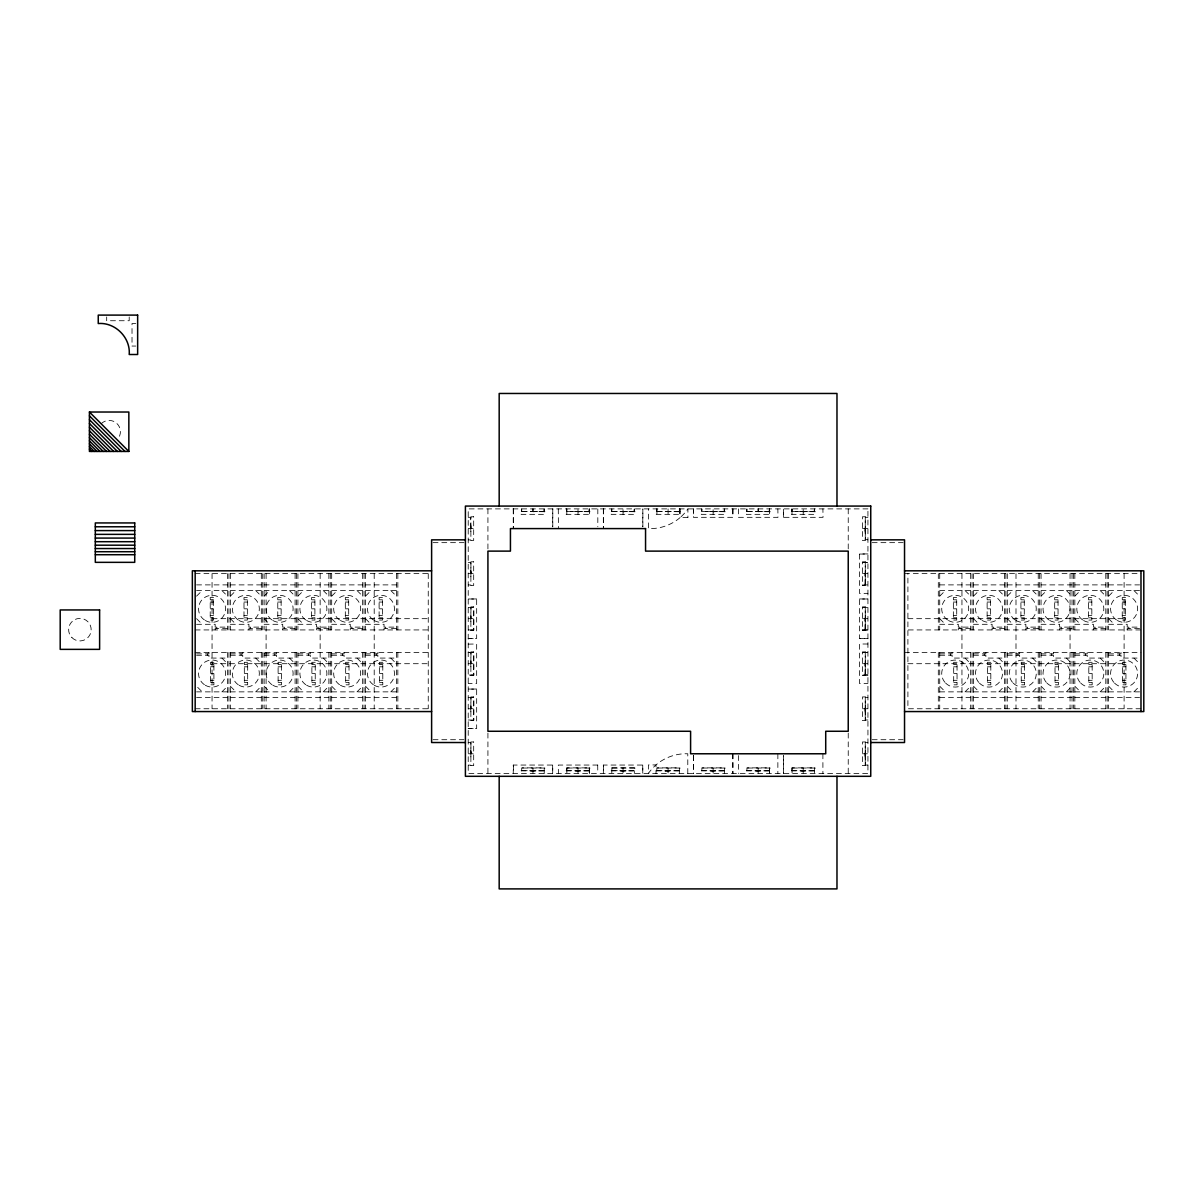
<?xml version="1.0" encoding="UTF-8"?>
<svg xmlns="http://www.w3.org/2000/svg" width="1204" height="1204" viewBox="0 0 1204 1204"><rect width="100%" height="100%" fill="white"/><g stroke="black" fill="none" stroke-linecap="round" stroke-linejoin="round"><path stroke-width="0.75" stroke-dasharray="5 3.75" d="M521.543 511.549L521.693 508.886L521.814 514.514M521.693 511.414L536.021 511.549L532.966 511.76L532.966 508.886L532.966 514.349M543.847 511.595L544.223 508.886L544.223 514.514M566.572 511.549L566.738 508.886L566.858 514.514L566.738 508.886M580.915 511.595L578.01 511.76L577.995 508.886L577.995 514.349M588.876 511.595L589.253 508.886L589.253 514.514M611.617 511.549L611.782 508.886L611.903 514.514M625.96 511.595L623.04 511.76L623.04 508.886L623.04 514.349M633.921 511.595L634.297 508.886L634.418 514.514M701.691 511.549L701.857 508.886L701.977 514.514M716.034 511.595L713.114 511.76L713.114 508.886L713.114 514.349M723.995 511.595L724.372 508.886L724.492 514.514M746.736 511.549L746.901 508.886L747.007 514.514M746.901 511.414L761.214 511.549L758.159 511.76L758.159 508.886L758.159 514.349M769.04 511.595L769.416 508.886L769.416 514.514M791.78 511.549L791.931 508.886L792.051 514.514L791.931 508.886M806.108 511.595L803.203 511.76L803.188 508.886L803.188 514.349M814.07 511.595L814.446 508.886L814.566 514.514M470.884 531.656L470.568 525.681M470.884 576.686L470.93 562.75M470.884 621.731L470.568 615.756M470.884 666.76L470.568 660.8M470.884 711.805L470.568 705.83M470.884 756.849L470.93 742.898M865.224 584.512L865.27 562.208M865.224 674.586L865.27 652.282M867.933 539.843L865.224 539.467M865.27 540.009L865.27 525.531M865.27 615.605L865.224 629.557M865.27 705.679L865.224 719.631M865.27 750.724L865.224 764.66M544.223 511.715L529.895 511.549M589.268 511.715L574.94 511.549M634.297 511.715L611.782 511.414M678.951 511.595L656.662 511.549M724.387 511.715L710.059 511.549M769.416 511.715L755.089 511.549M814.461 511.715L800.133 511.549M196.568 596.146L202.212 590.517M230.355 596.146L235.984 590.517M264.127 596.146L269.756 590.517M297.915 596.146L303.543 590.517M221.912 691.864L227.541 686.22M331.687 596.146L337.316 590.517M255.684 691.864L261.313 686.22M365.474 596.146L371.103 590.517M289.472 691.864L295.1 686.22M323.244 691.864L328.873 686.22M357.031 691.864L362.66 686.22M390.803 691.864L396.432 686.22M939.722 596.146L945.351 590.517M973.494 596.146L979.123 590.517M1007.281 596.146L1012.91 590.517M1041.054 596.146L1046.682 590.517M965.051 691.864L970.68 686.22M1074.841 596.146L1080.47 590.517M998.838 691.864L1004.467 686.22M1108.613 596.146L1114.242 590.517M1032.611 691.864L1038.239 686.22M1066.383 691.864L1072.027 686.22M1100.17 691.864L1105.799 686.22M1133.942 691.864L1139.571 686.22M544.374 770.816L530.046 771.027M589.418 770.816L575.091 771.027M634.463 770.816L620.12 771.027M679.492 770.816L656.812 770.665M724.537 770.816L710.194 771.027M769.567 770.816L755.239 771.027M814.611 770.816L800.284 771.027M532.966 511.76L536.021 511.549M578.01 511.76L581.065 511.549L566.738 511.414M623.04 511.76L626.095 511.549L619.985 511.549M679.342 511.715L665.014 511.549M713.114 511.76L716.169 511.549L701.857 511.414M758.159 511.76L761.214 511.549M803.203 511.76L806.259 511.549L791.931 511.414M536.021 770.816L521.693 770.665M566.738 770.665L581.065 770.816M626.095 770.816L611.767 770.665M665.165 771.132L671.14 770.816M701.857 770.665L716.169 770.816M746.886 770.665L761.214 770.816M791.931 770.665L806.259 770.816M623.04 511.414L634.297 511.354M668.085 511.76L670.989 511.595M530.046 770.786L532.951 770.605M575.076 770.786L577.995 770.605M620.12 770.786L623.04 770.605M665.165 770.786L668.069 770.605M710.194 770.786L713.114 770.605M755.239 770.786L758.144 770.605M800.269 770.786L803.188 770.605M532.966 511.414L544.223 511.354M577.995 511.414L589.253 511.354M713.114 511.414L724.372 511.354M758.159 511.414L769.416 511.354M803.188 511.414L814.446 511.354M468.221 517.329L471.035 517.329M865.224 531.506L865.27 517.163M865.119 584.888L865.27 570.576M471.035 607.403L470.734 618.675M865.224 621.58L865.27 607.252M865.119 629.933L865.059 618.675M471.035 652.448L470.734 663.705M865.119 674.977L865.27 660.65M471.035 697.477L470.734 708.75M865.224 711.669L865.27 697.327M865.119 720.007L867.933 720.007M865.224 756.699L865.27 742.371M865.119 765.052L867.933 765.052M135.781 323.545L132.019 323.545L132.019 346.06L135.781 346.06M738.443 517.329L777.98 517.329L777.859 508.886M783.608 517.329L783.608 508.886L783.488 517.329L823.024 517.329L822.904 508.886M865.42 517.329L867.933 517.329M468.221 528.586L473.684 528.586M862.47 528.586L867.933 528.586M468.221 539.843L470.884 540.009M433.034 542.658L463.991 542.658M872.163 542.658L903.12 542.658M867.933 553.93L859.49 553.93L859.49 593.452L867.933 593.331M859.49 554.051L867.933 554.051M468.221 562.373L470.689 562.373M862.305 562.373L867.933 562.373M862.305 562.494L867.933 562.494M195.168 573.631L429.753 573.631M468.221 573.631L473.684 573.631M862.47 573.631L867.933 573.631M904.535 573.631L1140.986 573.631M196.568 584.888L227.541 584.888M230.355 584.888L261.313 584.888M264.127 584.888L295.1 584.888M297.915 584.888L328.873 584.888M331.687 584.888L362.66 584.888M365.474 584.888L396.432 584.888M468.221 584.888L470.884 585.054M862.305 585.009L867.933 584.888M939.722 584.888L970.68 584.888M973.494 584.888L1004.467 584.888M1007.281 584.888L1038.239 584.888M1041.054 584.888L1072.027 584.888M1074.841 584.888L1105.799 584.888M1108.613 584.888L1139.571 584.888M196.568 590.517L227.541 590.517M230.355 590.517L261.313 590.517M264.127 590.517L295.1 590.517M297.915 590.517L328.873 590.517M331.687 590.517L362.66 590.517M365.474 590.517L396.432 590.517M939.722 590.517L970.68 590.517M973.494 590.517L1004.467 590.517M1007.281 590.517L1038.239 590.517M1041.054 590.517L1072.027 590.517M1074.841 590.517L1105.799 590.517M1108.613 590.517L1139.571 590.517M476.664 598.96L468.221 598.96L476.664 599.08L476.664 638.496L468.221 638.496M859.49 598.96L867.933 598.96L859.49 599.08L859.49 638.496L867.933 638.496M210.218 599.803L213.575 599.803M243.991 599.803L247.347 599.803M277.778 599.803L281.134 599.803M311.55 599.803L314.906 599.803M345.322 599.803L348.693 599.803M379.109 599.803L382.466 599.803M953.357 599.803L956.713 599.803M987.129 599.803L990.486 599.803M1020.917 599.803L1024.273 599.803M1054.689 599.803L1058.045 599.803M1088.476 599.803L1091.832 599.803M1122.248 599.803L1125.605 599.803M210.218 602.06L213.575 602.06M243.991 602.06L247.347 602.06M277.778 602.06L281.134 602.06M311.55 602.06L314.906 602.06M345.322 602.06L348.693 602.06M379.109 602.06L382.466 602.06M953.357 602.06L956.713 602.06M987.129 602.06L990.486 602.06M1020.917 602.06L1024.273 602.06M1054.689 602.06L1058.045 602.06M1088.476 602.06L1091.832 602.06M1122.248 602.06L1125.605 602.06M468.221 607.403L473.849 607.523L473.849 630.053L468.221 630.053M862.305 607.523L867.933 607.403M210.218 608.818L213.575 608.818M243.991 608.818L247.347 608.818M277.778 608.818L281.134 608.818M311.55 608.818L314.906 608.818M345.322 608.818L348.693 608.818M379.109 608.818L382.466 608.818M953.357 608.818L956.713 608.818M987.129 608.818L990.486 608.818M1020.917 608.818L1024.273 608.818M1054.689 608.818L1058.045 608.818M1088.476 608.818L1091.832 608.818M1122.248 608.818L1125.605 608.818M210.218 615.575L213.575 615.575M243.991 615.575L247.347 615.575M277.778 615.575L281.134 615.575M311.55 615.575L314.906 615.575M345.322 615.575L348.693 615.575M379.109 615.575L382.466 615.575M953.357 615.575L956.713 615.575M987.129 615.575L990.486 615.575M1020.917 615.575L1024.273 615.575M1054.689 615.575L1058.045 615.575M1088.476 615.575L1091.832 615.575M1122.248 615.575L1125.605 615.575M210.218 617.818L213.575 617.818M243.991 617.818L247.347 617.818M277.778 617.818L281.134 617.818M311.55 617.818L314.906 617.818M345.322 617.818L348.693 617.818M379.109 617.818L382.466 617.818M953.357 617.818L956.713 617.818M987.129 617.818L990.486 617.818M1020.917 617.818L1024.273 617.818M1054.689 617.818L1058.045 617.818M1088.476 617.818L1091.832 617.818M1122.248 617.818L1125.605 617.818M212.054 618.675L428.248 618.675M468.221 618.675L473.684 618.675M862.47 618.675L867.933 618.675M907.906 618.675L1124.1 618.675M196.568 624.304L215.155 624.304L215.155 627.118L227.541 627.118M230.355 624.304L248.927 624.304L248.927 627.118L261.313 627.118M264.127 624.304L282.714 624.304L282.714 627.118L295.1 627.118M297.915 624.304L316.486 624.304L316.486 627.118L328.873 627.118M331.687 624.304L350.274 624.304L350.274 627.118L362.66 627.118M365.474 624.304L384.046 624.304L384.046 627.118L396.432 627.118M939.722 624.304L958.294 624.304L958.294 627.118L970.68 627.118M973.494 624.304L992.081 624.304L992.081 627.118L1004.467 627.118M1007.281 624.304L1025.853 624.304L1025.853 627.118L1038.239 627.118M1041.054 624.304L1059.64 624.304L1059.64 627.118L1072.027 627.118M1074.841 624.304L1093.413 624.304L1093.413 627.118L1105.799 627.118M1108.613 624.304L1127.185 624.304L1127.185 627.118L1139.571 627.118M227.541 628.518L215.155 628.518L215.155 629.933M261.313 628.518L248.927 628.518L248.927 629.933M295.1 628.518L282.714 628.518L282.714 629.933M328.873 628.518L316.486 628.518L316.486 629.933M362.66 628.518L350.274 628.518L350.274 629.933M396.432 628.518L384.046 628.518L384.046 629.933M970.68 628.518L958.294 628.518L958.294 629.933M1004.467 628.518L992.081 628.518L992.081 629.933M1038.239 628.518L1025.853 628.518L1025.853 629.933M1072.027 628.518L1059.64 628.518L1059.64 629.933M1105.799 628.518L1093.413 628.518L1093.413 629.933M1139.571 628.518L1127.185 628.518L1127.185 629.933M195.168 629.933L431.619 629.933M468.221 629.933L473.849 629.933M862.305 629.933L867.933 629.933M908.283 629.933L1140.986 629.933M862.305 630.053L867.933 630.053M468.221 638.376L476.664 638.376M859.49 638.376L867.933 638.376M468.221 644.125L476.664 644.005L476.664 683.526L468.221 683.526M867.933 644.005L859.49 644.005L859.49 683.526L867.933 683.405M195.168 652.448L429.753 652.448M468.221 652.448L473.849 652.448L473.849 675.083L468.221 675.083L473.849 674.962M862.305 652.448L867.933 652.448M904.535 652.448L1140.986 652.448M468.221 652.568L473.849 652.568M862.305 652.568L867.933 652.568M196.568 653.862L208.954 653.862L208.954 652.448M230.355 653.862L242.741 653.862L242.741 652.448M264.127 653.862L276.514 653.862L276.514 652.448M297.915 653.862L310.301 653.862L310.301 652.448M331.687 653.862L344.073 653.862L344.073 652.448M365.474 653.862L377.86 653.862L377.86 652.448M939.722 653.862L952.108 653.862L952.108 652.448M973.494 653.862L985.88 653.862L985.88 652.448M1007.281 653.862L1019.668 653.862L1019.668 652.448M1041.054 653.862L1053.44 653.862L1053.44 652.448M1074.841 653.862L1087.227 653.862L1087.227 652.448M1108.613 653.862L1120.999 653.862L1120.999 652.448M196.568 655.262L208.954 655.262L208.954 658.076L227.541 658.076M230.355 655.262L242.741 655.262L242.741 658.076L261.313 658.076M264.127 655.262L276.514 655.262L276.514 658.076L295.1 658.076M297.915 655.262L310.301 655.262L310.301 658.076L328.873 658.076M331.687 655.262L344.073 655.262L344.073 658.076L362.66 658.076M365.474 655.262L377.86 655.262L377.86 658.076L396.432 658.076M939.722 655.262L952.108 655.262L952.108 658.076L970.68 658.076M973.494 655.262L985.88 655.262L985.88 658.076L1004.467 658.076M1007.281 655.262L1019.668 655.262L1019.668 658.076L1038.239 658.076M1041.054 655.262L1053.44 655.262L1053.44 658.076L1072.027 658.076M1074.841 655.262L1087.227 655.262L1087.227 658.076L1105.799 658.076M1108.613 655.262L1120.999 655.262L1120.999 658.076L1139.571 658.076M212.054 663.705L428.248 663.705M468.221 663.705L473.684 663.705M862.47 663.705L867.933 663.705M907.906 663.705L1124.1 663.705M210.549 664.548L213.906 664.548M244.322 664.548L247.678 664.548M278.109 664.548L281.465 664.548M311.881 664.548L315.237 664.548M345.668 664.548L349.025 664.548M379.441 664.548L382.797 664.548M953.688 664.548L957.045 664.548M987.461 664.548L990.817 664.548M1021.248 664.548L1024.604 664.548M1055.02 664.548L1058.376 664.548M1088.807 664.548L1092.163 664.548M1122.579 664.548L1125.936 664.548M210.549 666.805L213.906 666.805M244.322 666.805L247.678 666.805M278.109 666.805L281.465 666.805M311.881 666.805L315.237 666.805M345.668 666.805L349.025 666.805M379.441 666.805L382.797 666.805M953.688 666.805L957.045 666.805M987.461 666.805L990.817 666.805M1021.248 666.805L1024.604 666.805M1055.02 666.805L1058.376 666.805M1088.807 666.805L1092.163 666.805M1122.579 666.805L1125.936 666.805M210.549 673.563L213.906 673.563M244.322 673.563L247.678 673.563M278.109 673.563L281.465 673.563M311.881 673.563L315.237 673.563M345.668 673.563L349.025 673.563M379.441 673.563L382.797 673.563M953.688 673.563L957.045 673.563M987.461 673.563L990.817 673.563M1021.248 673.563L1024.604 673.563M1055.02 673.563L1058.376 673.563M1088.807 673.563L1092.163 673.563M1122.579 673.563L1125.936 673.563M210.549 680.32L213.906 680.32M244.322 680.32L247.678 680.32M278.109 680.32L281.465 680.32M311.881 680.32L315.237 680.32M345.668 680.32L349.025 680.32M379.441 680.32L382.797 680.32M953.688 680.32L957.045 680.32M987.461 680.32L990.817 680.32M1021.248 680.32L1024.604 680.32M1055.02 680.32L1058.376 680.32M1088.807 680.32L1092.163 680.32M1122.579 680.32L1125.936 680.32M210.549 682.563L213.906 682.563M244.322 682.563L247.678 682.563M278.109 682.563L281.465 682.563M311.881 682.563L315.237 682.563M345.668 682.563L349.025 682.563M379.441 682.563L382.797 682.563M953.688 682.563L957.045 682.563M987.461 682.563L990.817 682.563M1021.248 682.563L1024.604 682.563M1055.02 682.563L1058.376 682.563M1088.807 682.563L1092.163 682.563M1122.579 682.563L1125.936 682.563M476.664 689.034L468.221 689.034L476.664 689.155L476.664 728.571L468.221 728.571M196.568 691.864L227.541 691.864M230.355 691.864L261.313 691.864M264.127 691.864L295.1 691.864M297.915 691.864L328.873 691.864M331.687 691.864L362.66 691.864M365.474 691.864L396.432 691.864M939.722 691.864L970.68 691.864M973.494 691.864L1004.467 691.864M1007.281 691.864L1038.239 691.864M1041.054 691.864L1072.027 691.864M1074.841 691.864L1105.799 691.864M1108.613 691.864L1139.571 691.864M196.568 697.492L227.541 697.492M230.355 697.492L261.313 697.492M264.127 697.492L295.1 697.492M297.915 697.492L328.873 697.492M331.687 697.492L362.66 697.492M365.474 697.492L396.432 697.492M468.221 697.492L473.849 697.613L473.849 720.127M865.42 697.492L867.933 697.492M939.722 697.492L970.68 697.492M973.494 697.492L1004.467 697.492M1007.281 697.492L1038.239 697.492M1041.054 697.492L1072.027 697.492M1074.841 697.492L1105.799 697.492M1108.613 697.492L1139.571 697.492M195.168 708.75L431.619 708.75M468.221 708.75L473.684 708.75M862.47 708.75L867.933 708.75M1140.986 708.75L907.906 708.75L907.906 573.631M468.221 720.007L473.849 720.007M468.221 728.45L476.664 728.45M433.034 739.707L463.991 739.707M872.163 739.707L903.12 739.707M468.221 742.522L470.689 742.522M865.42 742.522L867.933 742.522M468.221 753.779L473.684 753.779M862.47 753.779L867.933 753.779M468.221 765.052L470.884 765.202M552.666 765.052L552.666 773.495L552.786 765.052L513.25 765.052L513.25 773.495M597.816 765.052L558.295 765.052L558.415 773.495M642.74 765.052L642.74 773.495L642.861 765.052L603.339 765.052L603.339 773.495M566.858 767.866L566.858 773.495L566.738 767.866L589.373 767.866L589.373 773.495M611.782 767.866L634.418 767.866L634.297 773.495M792.051 767.866L792.051 773.495L791.931 767.866L814.566 767.866M1133.942 590.517L1139.571 596.146M1100.17 590.517L1105.799 596.146M1108.613 618.675L1114.242 624.304M1066.383 590.517L1072.027 596.146M1133.942 658.076L1139.571 663.705M1074.841 618.675L1080.47 624.304M1032.611 590.517L1038.239 596.146M1100.17 658.076L1105.799 663.705M1041.054 618.675L1046.682 624.304M1108.613 686.22L1114.242 691.864M998.838 590.517L1004.467 596.146M1066.383 658.076L1072.027 663.705M1007.281 618.675L1012.91 624.304M1074.841 686.22L1080.47 691.864M965.051 590.517L970.68 596.146M1032.611 658.076L1038.239 663.705M973.494 618.675L979.123 624.304M1041.054 686.22L1046.682 691.864M998.838 658.076L1004.467 663.705M939.722 618.675L945.351 624.304M1007.281 686.22L1012.91 691.864M965.051 658.076L970.68 663.705M973.494 686.22L979.123 691.864M939.722 686.22L945.351 691.864M390.803 590.517L396.432 596.146M357.031 590.517L362.66 596.146M365.474 618.675L371.103 624.304M323.244 590.517L328.873 596.146M390.803 658.076L396.432 663.705M331.687 618.675L337.316 624.304M289.472 590.517L295.1 596.146M357.031 658.076L362.66 663.705M297.915 618.675L303.543 624.304M365.474 686.22L371.103 691.864M255.684 590.517L261.313 596.146M323.244 658.076L328.873 663.705M264.127 618.675L269.756 624.304M331.687 686.22L337.316 691.864M221.912 590.517L227.541 596.146M289.472 658.076L295.1 663.705M230.355 618.675L235.984 624.304M297.915 686.22L303.543 691.864M255.684 658.076L261.313 663.705M196.568 618.675L202.212 624.304M264.127 686.22L269.756 691.864M221.912 658.076L227.541 663.705M230.355 686.22L235.984 691.864M197.697 687.349L202.212 691.864M865.059 528.601L865.465 539.843M865.059 573.631L865.27 576.686M865.059 708.75L865.465 720.007M865.059 753.794L865.465 765.052M865.059 663.705L865.224 666.625M470.93 525.666L471.095 528.586M470.93 570.711L471.095 573.631M470.93 615.756L471.095 618.66M470.93 660.785L471.095 663.705M470.93 705.83L471.095 708.735M470.93 750.86L471.095 753.779M470.734 528.586L470.689 517.329M470.689 570.711L470.734 573.631M470.689 750.875L470.734 753.779M1128.885 627.118L1128.885 628.518M1124.1 573.631L1124.1 708.75M1119.314 653.862L1119.314 655.262M1108.613 573.631L1108.613 629.933M1108.613 652.448L1108.613 708.75M1107.198 573.631L1107.198 629.933M1107.198 652.448L1107.198 708.75M1105.799 573.631L1105.799 629.933M1105.799 652.448L1105.799 708.75M1095.098 627.118L1095.098 628.518M1085.526 653.862L1085.526 655.262M1074.841 573.631L1074.841 629.933M1074.841 652.448L1074.841 708.75M1073.426 573.631L1073.426 629.933M1073.426 652.448L1073.426 708.75M1072.027 573.631L1072.027 629.933M1072.027 652.448L1072.027 708.75M1070.055 573.631L1070.055 708.75M1061.326 627.118L1061.326 628.518M1051.754 653.862L1051.754 655.262M1041.054 573.631L1041.054 629.933M1041.054 652.448L1041.054 708.75M1039.654 573.631L1039.654 629.933M1039.654 652.448L1039.654 708.75M1038.239 573.631L1038.239 629.933M1038.239 652.448L1038.239 708.75M1027.539 627.118L1027.539 628.518M1017.967 653.862L1017.967 655.262M1015.995 573.631L1015.995 708.75M1007.281 573.631L1007.281 629.933M1007.281 652.448L1007.281 708.75M1005.867 573.631L1005.867 629.933M1005.867 652.448L1005.867 708.75M1004.467 573.631L1004.467 629.933M1004.467 652.448L1004.467 708.75M993.767 627.118L993.767 628.518M984.195 653.862L984.195 655.262M973.494 573.631L973.494 629.933M973.494 652.448L973.494 708.75M972.095 573.631L972.095 629.933M972.095 652.448L972.095 708.75M970.68 573.631L970.68 629.933M970.68 652.448L970.68 708.75M961.951 573.631L961.951 708.75M959.979 627.118L959.979 628.518M950.407 653.862L950.407 655.262M939.722 573.631L939.722 629.933M939.722 652.448L939.722 708.75M938.307 573.631L938.307 629.933M938.307 652.448L938.307 708.75M848.233 508.886L848.233 549.28M848.233 733.101L848.233 773.495M822.904 753.779L822.904 773.495M814.446 767.866L814.446 773.495M803.188 768.032L803.188 773.495M777.859 753.779L777.859 773.495M769.537 508.886L769.537 514.514M769.537 773.495L769.537 767.866L746.901 767.866L746.901 773.495M769.416 767.866L769.416 773.495M758.159 768.032L758.159 773.495M738.443 508.886L738.564 517.329M738.443 755.57L738.564 773.495M732.935 508.886L732.935 517.329L693.414 517.329L693.414 508.886M732.935 753.779L732.935 773.495M732.815 508.886L732.815 517.329M732.815 753.779L732.815 773.495M724.372 773.495L724.492 767.866L701.857 767.866L701.857 773.495M713.114 768.032L713.114 773.495M693.534 508.886L693.534 517.329M693.534 755.57L693.534 773.495M693.414 755.57L693.414 773.495M687.785 773.495L687.785 753.779C676.272 753.313 664.683 757.376 655.999 764.931A45.541 45.541 0 0 0 648.369 773.495L648.369 764.931L655.999 764.931L655.999 773.495M680.26 508.886L680.26 517.449C671.576 525.004 660.003 529.068 648.489 528.586L648.489 508.886M679.462 508.886L679.462 514.514M679.342 508.886L679.342 511.354M679.342 773.495L679.342 767.866L656.812 767.866L656.812 773.495M668.069 508.886L668.069 514.349M668.069 768.032L668.069 773.495M656.933 508.886L656.933 514.514M656.812 508.886L656.812 511.414M623.04 768.032L623.04 773.495M611.903 767.866L611.782 773.495M603.46 508.886L603.46 528.586M603.46 765.052L603.46 773.495M603.339 508.886L603.339 528.586M597.816 508.886L597.816 526.795M597.696 765.052L597.816 773.495M589.373 508.886L589.373 514.514M589.253 767.866L589.253 773.495M577.995 768.032L577.995 773.495M558.295 508.886L558.415 528.586M544.223 773.495L544.223 767.866L521.693 767.866L521.693 773.495M532.966 768.032L532.966 773.495M513.371 508.886L513.371 528.586M513.371 765.052L513.371 773.495M513.25 508.886L513.25 528.586M487.921 508.886L487.921 549.28M487.921 733.101L487.921 773.495M428.248 573.631L428.248 708.75M397.847 573.631L397.847 629.933M397.847 652.448L397.847 708.75M396.432 573.631L396.432 629.933M396.432 652.448L396.432 708.75M385.731 627.118L385.731 628.518M376.175 653.862L376.175 655.262M374.203 573.631L374.203 708.75M365.474 573.631L365.474 629.933M365.474 652.448L365.474 708.75M364.059 573.631L364.059 629.933M364.059 652.448L364.059 708.75M362.66 573.631L362.66 629.933M362.66 652.448L362.66 708.75M351.959 627.118L351.959 628.518M342.387 653.862L342.387 655.262M331.687 573.631L331.687 629.933M331.687 652.448L331.687 708.75M330.287 573.631L330.287 629.933M330.287 652.448L330.287 708.75M328.873 573.631L328.873 629.933M328.873 652.448L328.873 708.75M320.144 573.631L320.144 708.75M318.187 627.118L318.187 628.518M308.615 653.862L308.615 655.262M297.915 573.631L297.915 629.933M297.915 652.448L297.915 708.75M296.5 573.631L296.5 629.933M296.5 652.448L296.5 708.75M295.1 573.631L295.1 629.933M295.1 652.448L295.1 708.75M284.4 627.118L284.4 628.518M274.828 653.862L274.828 655.262M266.099 573.631L266.099 708.75M264.127 573.631L264.127 629.933M264.127 652.448L264.127 708.75M262.728 573.631L262.728 629.933M262.728 652.448L262.728 708.75M261.313 573.631L261.313 629.933M261.313 652.448L261.313 708.75M250.628 627.118L250.628 628.518M241.056 653.862L241.056 655.262M230.355 573.631L230.355 629.933M230.355 652.448L230.355 708.75M228.941 573.631L228.941 629.933M228.941 652.448L228.941 708.75M227.541 573.631L227.541 629.933M227.541 652.448L227.541 708.75M216.84 627.118L216.84 628.518M212.054 573.631L212.054 708.75M207.269 653.862L207.269 655.262M129.204 316.968L129.204 320.731L106.689 320.731L106.689 316.968M101.166 423.763A11.257 11.257 0 0 1 118.88 437.368M867.933 508.886L468.221 508.886L468.221 773.495L867.933 773.495L867.933 508.886M544.78 511.549L521.136 511.549L521.136 514.349L544.78 514.349L544.78 511.549M589.825 511.549L566.181 511.549L566.181 514.349L589.825 514.349L589.825 511.549M634.854 511.549L611.211 511.549L611.211 514.349L634.854 514.349L634.854 511.549M679.899 511.549L656.255 511.549L656.255 514.349L679.899 514.349L679.899 511.549M724.943 511.549L701.3 511.549L701.3 514.349L724.943 514.349L724.943 511.549M769.973 511.549L746.329 511.549L746.329 514.349L769.973 514.349L769.973 511.549M815.018 511.549L791.374 511.549L791.374 514.349L815.018 514.349L815.018 511.549M473.684 516.772L470.884 516.772L470.884 540.415L473.684 540.415L473.684 516.772M865.27 516.772L862.47 516.772L862.47 540.415L865.27 540.415L865.27 516.772M687.905 517.449L680.26 517.449A45.541 45.541 0 0 0 687.905 508.886L687.905 517.449M473.684 561.801L470.884 561.801L470.884 585.445L473.684 585.445L473.684 561.801M865.27 561.801L862.47 561.801L862.47 585.445L865.27 585.445L865.27 561.801M213.575 597.56L210.218 597.56L210.218 620.075L213.575 620.075L213.575 597.56M247.347 597.56L243.991 597.56L243.991 620.075L247.347 620.075L247.347 597.56M281.134 597.56L277.778 597.56L277.778 620.075L281.134 620.075L281.134 597.56M314.906 597.56L311.55 597.56L311.55 620.075L314.906 620.075L314.906 597.56M348.693 597.56L345.322 597.56L345.322 620.075L348.693 620.075L348.693 597.56M382.466 597.56L379.109 597.56L379.109 620.075L382.466 620.075L382.466 597.56M956.713 597.56L953.357 597.56L953.357 620.075L956.713 620.075L956.713 597.56M990.486 597.56L987.129 597.56L987.129 620.075L990.486 620.075L990.486 597.56M1024.273 597.56L1020.917 597.56L1020.917 620.075L1024.273 620.075L1024.273 597.56M1058.045 597.56L1054.689 597.56L1054.689 620.075L1058.045 620.075L1058.045 597.56M1091.832 597.56L1088.476 597.56L1088.476 620.075L1091.832 620.075L1091.832 597.56M1125.605 597.56L1122.248 597.56L1122.248 620.075L1125.605 620.075L1125.605 597.56M473.684 606.846L470.884 606.846L470.884 630.49L473.684 630.49L473.684 606.846M865.27 606.846L862.47 606.846L862.47 630.49L865.27 630.49L865.27 606.846M473.684 651.891L470.884 651.891L470.884 675.534L473.684 675.534L473.684 651.891M865.27 651.891L862.47 651.891L862.47 675.534L865.27 675.534L865.27 651.891M213.906 662.305L210.549 662.305L210.549 684.82L213.906 684.82L213.906 662.305M247.678 662.305L244.322 662.305L244.322 684.82L247.678 684.82L247.678 662.305M281.465 662.305L278.109 662.305L278.109 684.82L281.465 684.82L281.465 662.305M315.237 662.305L311.881 662.305L311.881 684.82L315.237 684.82L315.237 662.305M349.025 662.305L345.668 662.305L345.668 684.82L349.025 684.82L349.025 662.305M382.797 662.305L379.441 662.305L379.441 684.82L382.797 684.82L382.797 662.305M957.045 662.305L953.688 662.305L953.688 684.82L957.045 684.82L957.045 662.305M990.817 662.305L987.461 662.305L987.461 684.82L990.817 684.82L990.817 662.305M1024.604 662.305L1021.248 662.305L1021.248 684.82L1024.604 684.82L1024.604 662.305M1058.376 662.305L1055.02 662.305L1055.02 684.82L1058.376 684.82L1058.376 662.305M1092.163 662.305L1088.807 662.305L1088.807 684.82L1092.163 684.82L1092.163 662.305M1125.936 662.305L1122.579 662.305L1122.579 684.82L1125.936 684.82L1125.936 662.305M867.933 674.962L862.305 674.962L867.933 675.083M473.684 696.92L470.884 696.92L470.884 720.564L473.684 720.564L473.684 696.92M865.27 696.92L862.47 696.92L862.47 720.564L865.27 720.564L865.27 696.92M473.684 741.965L470.884 741.965L470.884 765.609L473.684 765.609L473.684 741.965M865.27 741.965L862.47 741.965L862.47 765.609L865.27 765.609L865.27 741.965M544.78 768.032L521.136 768.032L521.136 770.816L544.78 770.816L544.78 768.032M589.825 768.032L566.181 768.032L566.181 770.816L589.825 770.816L589.825 768.032M634.854 768.032L611.211 768.032L611.211 770.816L634.854 770.816L634.854 768.032M679.899 768.032L656.255 768.032L656.255 770.816L679.899 770.816L679.899 768.032M724.943 768.032L701.3 768.032L701.3 770.816L724.943 770.816L724.943 768.032M769.973 768.032L746.329 768.032L746.329 770.816L769.973 770.816L769.973 768.032M815.018 768.032L791.374 768.032L791.374 770.816L815.018 770.816L815.018 768.032M783.608 773.495L783.608 755.57L783.488 773.495M642.861 526.795L642.861 508.886L642.74 526.795M552.786 526.795L552.786 508.886L552.666 526.795M71.939 637.623A11.257 11.257 0 0 0 90.782 632.567A11.257 11.257 0 0 0 76.996 618.781A11.257 11.257 0 0 0 71.939 637.623M945.652 683.119A13.515 13.515 0 0 0 968.257 677.054A13.515 13.515 0 0 0 951.702 660.514A13.515 13.515 0 0 0 945.652 683.119M979.424 683.119A13.515 13.515 0 0 0 1002.029 677.054A13.515 13.515 0 0 0 985.489 660.514A13.515 13.515 0 0 0 979.424 683.119M1080.756 683.119A13.515 13.515 0 0 0 1103.361 677.054A13.515 13.515 0 0 0 1086.821 660.514A13.515 13.515 0 0 0 1080.756 683.119M1013.211 683.119A13.515 13.515 0 0 0 1035.816 677.054A13.515 13.515 0 0 0 1019.261 660.514A13.515 13.515 0 0 0 1013.211 683.119M1046.983 683.119A13.515 13.515 0 0 0 1069.588 677.054A13.515 13.515 0 0 0 1053.033 660.514A13.515 13.515 0 0 0 1046.983 683.119M1114.543 683.119A13.515 13.515 0 0 0 1137.148 677.054A13.515 13.515 0 0 0 1120.593 660.514A13.515 13.515 0 0 0 1114.543 683.119M1117.342 620.511A13.515 13.515 0 0 0 1137.614 608.818A13.515 13.515 0 0 0 1117.342 597.109A13.515 13.515 0 0 0 1117.342 620.511M1083.555 620.511A13.515 13.515 0 0 0 1103.827 608.818A13.515 13.515 0 0 0 1083.555 597.109A13.515 13.515 0 0 0 1083.555 620.511M982.223 620.511A13.515 13.515 0 0 0 1002.496 608.818A13.515 13.515 0 0 0 982.223 597.109A13.515 13.515 0 0 0 982.223 620.511M1049.783 620.511A13.515 13.515 0 0 0 1070.055 608.818A13.515 13.515 0 0 0 1049.783 597.109A13.515 13.515 0 0 0 1049.783 620.511M1015.995 620.511A13.515 13.515 0 0 0 1036.268 608.818A13.515 13.515 0 0 0 1015.995 597.109A13.515 13.515 0 0 0 1015.995 620.511M948.451 620.511A13.515 13.515 0 0 0 968.708 608.818A13.515 13.515 0 0 0 948.451 597.109A13.515 13.515 0 0 0 948.451 620.511M374.203 620.511A13.515 13.515 0 0 0 394.461 608.818A13.515 13.515 0 0 0 374.203 597.109A13.515 13.515 0 0 0 374.203 620.511M340.416 620.511A13.515 13.515 0 0 0 360.688 608.818A13.515 13.515 0 0 0 340.416 597.109A13.515 13.515 0 0 0 340.416 620.511M239.084 620.511A13.515 13.515 0 0 0 259.342 608.818A13.515 13.515 0 0 0 239.084 597.109A13.515 13.515 0 0 0 239.084 620.511M306.644 620.511A13.515 13.515 0 0 0 326.901 608.818A13.515 13.515 0 0 0 306.644 597.109A13.515 13.515 0 0 0 306.644 620.511M272.856 620.511A13.515 13.515 0 0 0 293.129 608.818A13.515 13.515 0 0 0 272.856 597.109A13.515 13.515 0 0 0 272.856 620.511M205.297 620.511A13.515 13.515 0 0 0 225.569 608.818A13.515 13.515 0 0 0 205.297 597.109A13.515 13.515 0 0 0 205.297 620.511M205.297 685.257A13.515 13.515 0 0 0 225.569 673.563A13.515 13.515 0 0 0 205.297 661.854A13.515 13.515 0 0 0 205.297 685.257M239.084 685.257A13.515 13.515 0 0 0 259.342 673.563A13.515 13.515 0 0 0 239.084 661.854A13.515 13.515 0 0 0 239.084 685.257M340.416 685.257A13.515 13.515 0 0 0 360.688 673.563A13.515 13.515 0 0 0 340.416 661.854A13.515 13.515 0 0 0 340.416 685.257M272.856 685.257A13.515 13.515 0 0 0 293.129 673.563A13.515 13.515 0 0 0 272.856 661.854A13.515 13.515 0 0 0 272.856 685.257M306.644 685.257A13.515 13.515 0 0 0 326.901 673.563A13.515 13.515 0 0 0 306.644 661.854A13.515 13.515 0 0 0 306.644 685.257M374.203 685.257A13.515 13.515 0 0 0 394.461 673.563A13.515 13.515 0 0 0 374.203 661.854A13.515 13.515 0 0 0 374.203 685.257"/><path stroke-width="1.5" d="M89.427 412.024L128.843 412.024L128.843 451.44L89.427 451.44L89.427 412.024L128.843 451.44M95.312 526.78L134.728 526.78M95.312 530.588L134.728 530.588M95.312 534.365L134.728 534.365M95.312 538.083L134.728 538.083M465.406 539.843L431.619 539.843L431.619 742.522L465.406 742.522M870.748 539.843L904.535 539.843L904.535 742.522L870.748 742.522M95.312 541.695L134.728 541.695M95.312 545.186L134.728 545.186M95.312 548.542L134.728 548.542M95.312 551.718L134.728 551.718M95.312 554.713L134.728 554.713M431.619 570.816L192.354 570.816L192.354 711.564L431.619 711.564M904.535 570.816L1143.8 570.816L1143.8 711.564L904.535 711.564M89.427 415.862L125.005 451.44M89.427 419.669L121.183 451.44M89.427 423.447L117.405 451.44M89.427 427.164L113.688 451.44M89.427 430.776L110.061 451.44M89.427 434.268L106.569 451.44M89.427 437.624L103.213 451.44M89.427 440.814L100.022 451.44M89.427 443.809L97.027 451.44M89.427 446.579L94.258 451.44M89.427 449.137L91.715 451.44M1140.986 570.816L1140.986 711.564M836.976 506.071L836.976 393.467L499.178 393.467L499.178 506.071M836.976 776.309L836.976 888.898L499.178 888.898L499.178 776.309M195.168 570.816L195.168 711.564M137.647 315.102L98.246 315.102L98.246 323.545C115.132 322.07 130.679 337.617 129.204 354.503L137.647 354.503L137.647 315.102M870.748 506.071L465.406 506.071L465.406 776.309L870.748 776.309L870.748 506.071M134.728 522.942L95.312 522.942L95.312 562.343L134.728 562.343L134.728 522.942M645.555 528.586L510.436 528.586L510.436 551.116L487.921 551.116L487.921 731.264L690.599 731.264L690.599 753.779L825.718 753.779L825.718 731.264L848.233 731.264L848.233 551.116L645.555 551.116L645.555 528.586M99.616 609.946L60.2 609.946L60.2 649.362L99.616 649.362L99.616 609.946"/></g></svg>
